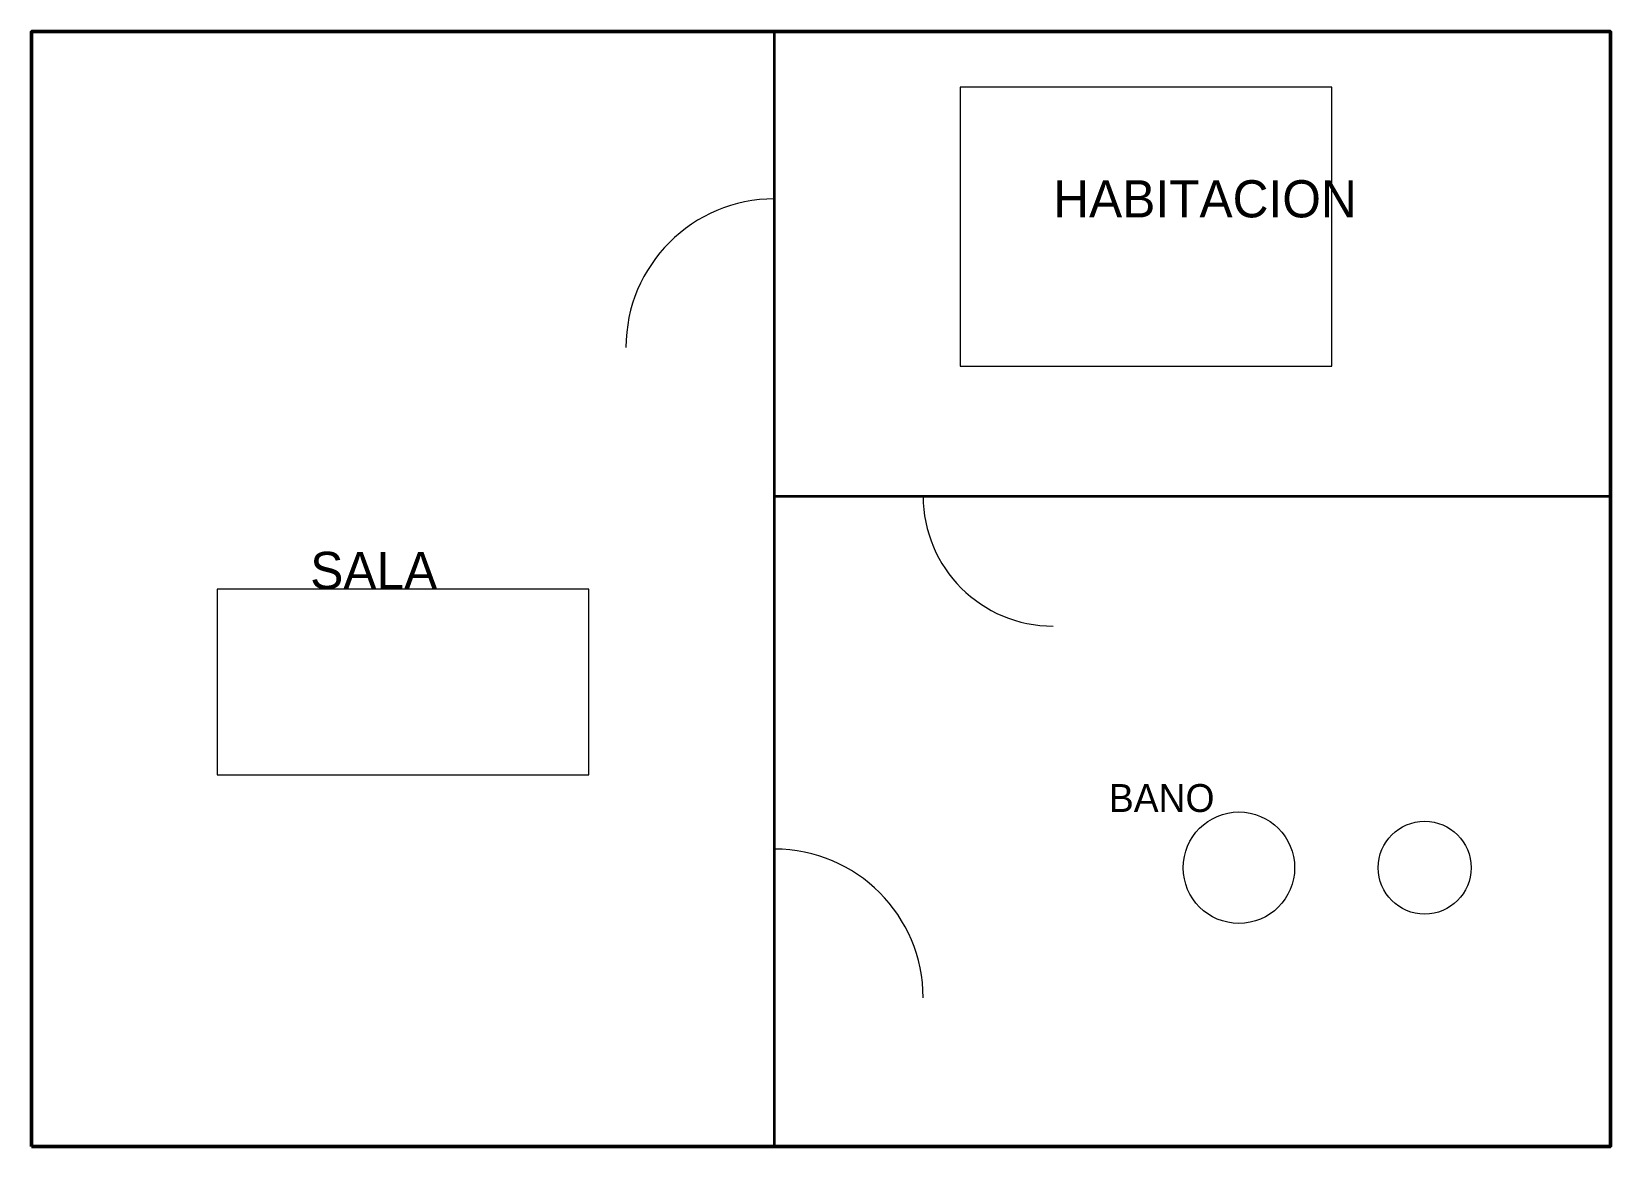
# Model space of a CAD drawing. Extents: x 0 to 8.5, y 0 to 6.
import ezdxf

# ---------------------------------------------------------------- set-up
doc = ezdxf.new("R2010")
doc.units = 0
doc.header["$MEASUREMENT"] = 0
for name, color, linetype, lineweight in [('mobiliario', 5, 'CONTINUOUS', 0), ('muros', 7, 'CONTINUOUS', 0), ('puertas', 3, 'CONTINUOUS', 0)]:
    doc.layers.add(name, color=color, linetype=linetype, lineweight=lineweight)

msp = doc.modelspace()

# ---------------------------------------------------------------- linework, layer by layer
at = {"layer": 'mobiliario', "lineweight": 0}
for points in [[(5, 4.2), (7, 4.2), (7, 5.7), (5, 5.7)], [(1, 2), (3, 2), (3, 3), (1, 3)]]:
    msp.add_lwpolyline(points, close=True, dxfattribs=at)
for centre, radius in [((6.5, 1.5), 0.3), ((7.5, 1.5), 0.25)]:
    msp.add_circle(centre, radius, dxfattribs=at)
at = {"layer": 'muros', "lineweight": 35}
for p, q in [((4, 0), (4, 6)), ((4, 3.5), (8.5, 3.5))]:
    msp.add_line(p, q, dxfattribs=at)
at = {"layer": 'muros', "lineweight": 50}
msp.add_lwpolyline([(0, 0), (8.5, 0), (8.5, 6), (0, 6)], close=True, dxfattribs=at)
at = {"layer": 'puertas', "lineweight": 0}
for centre, radius, start, end in [((4, 4.3), 0.8, 90, 180), ((5.5, 3.5), 0.7, 180, 270), ((4, 0.8), 0.8, 0, 90)]:
    msp.add_arc(centre, radius, start, end, dxfattribs=at)

# ---------------------------------------------------------------- texts
at = {"layer": 'mobiliario', "lineweight": 0}
for s, height, p in [('HABITACION', 0.2, (5.5, 5)), ('SALA', 0.2, (1.5, 3)), ('BANO', 0.15, (5.8, 1.8))]:
    msp.add_text(s, height=height, dxfattribs=at).set_placement(p)

doc.saveas('drawing.dxf')
